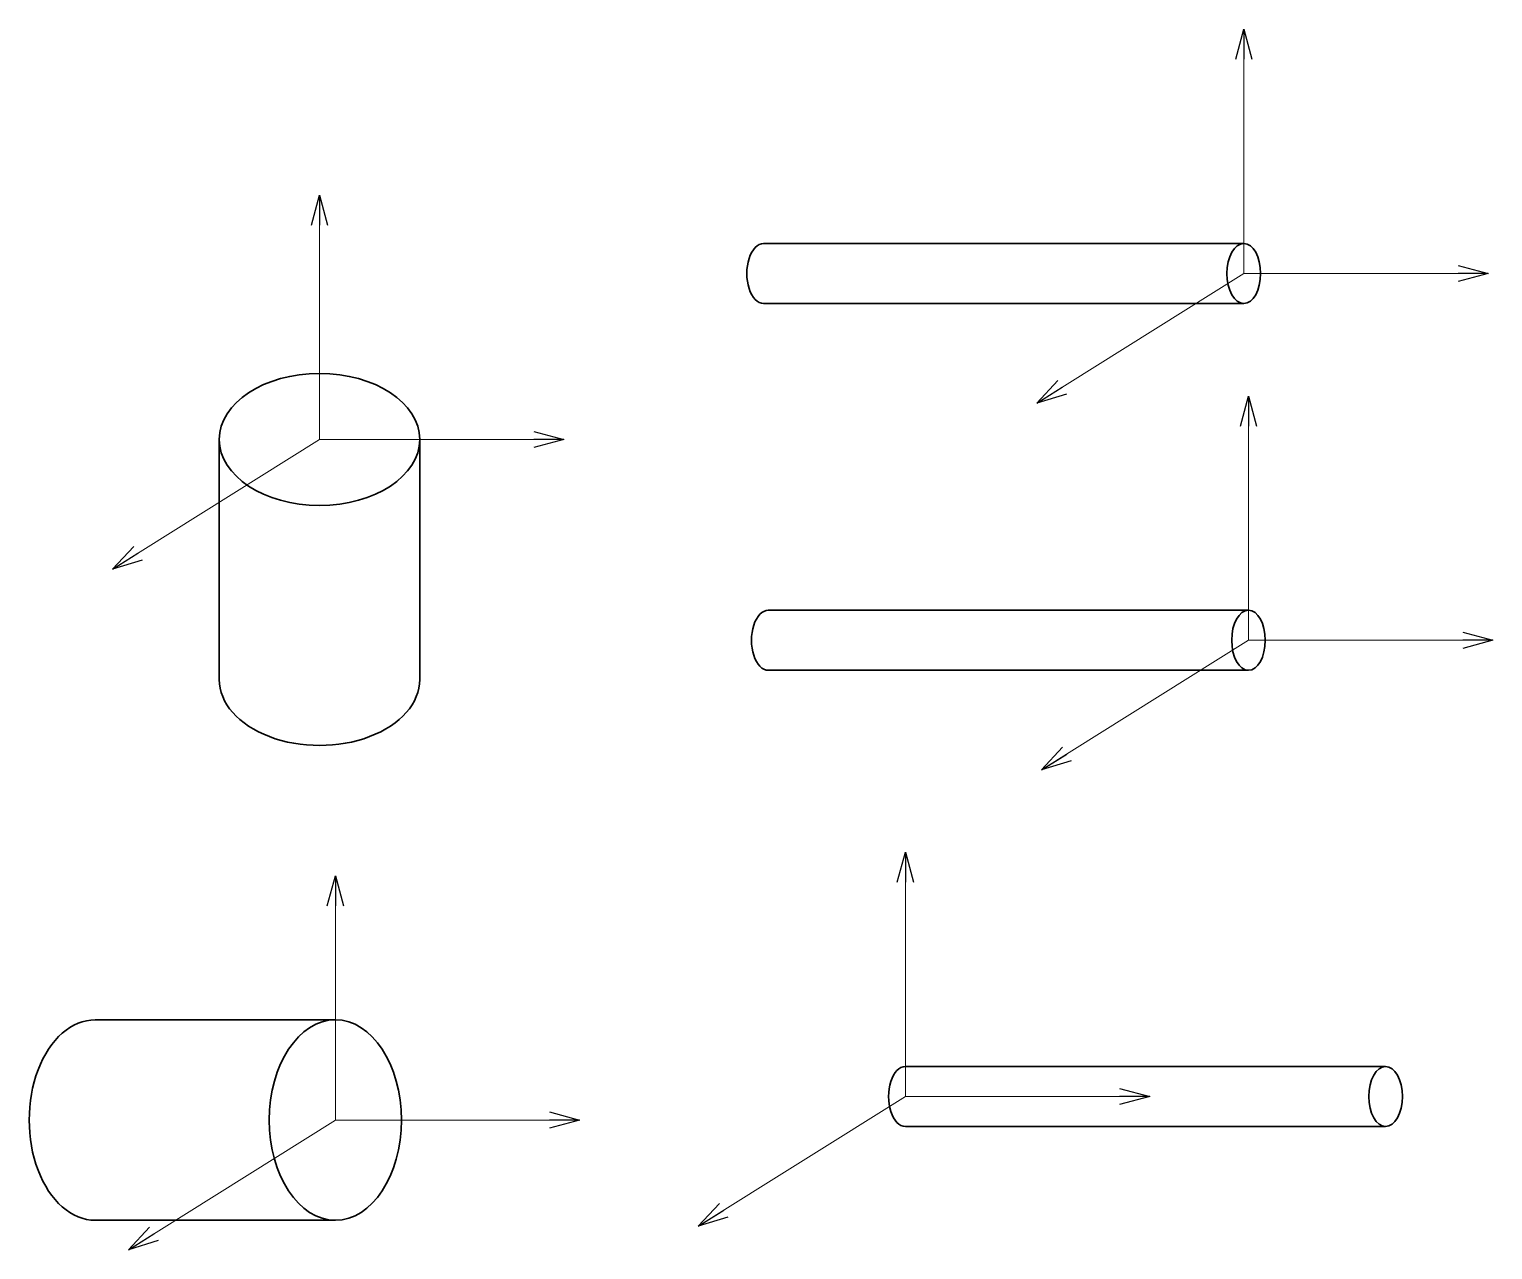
# Model space of a CAD drawing. Header units: millimetres. Extents: x 1048 to 2267, y 516 to 1533.
import ezdxf

# ---------------------------------------------------------------- set-up
doc = ezdxf.new("R2010")
doc.units = ezdxf.units.MM
doc.layers.add('NetDam', color=7, linetype='Continuous', lineweight=35)
doc.layers.add('Netmanh', color=5, linetype='Continuous', lineweight=13)
doc.styles.add('Note Text (ISO)', font='')
doc.styles.get('Note Text (ISO)').set_extended_font_data('TCVN 7284')
doc.dimstyles.new('Default (ISO)', dxfattribs={"dimtxt": 3.5, "dimasz": 2.5, "dimexe": 2, "dimexo": 0, "dimgap": 0.5, "dimtad": 0, "dimtih": 1, "dimtoh": 1, "dimtxsty": 'Note Text (ISO)', "dimblk": 'OPEN30', "dimblk1": 'OPEN30', "dimblk2": 'OPEN90', "dimcen": 2.5, "dimclrd": 256, "dimclre": 256, "dimclrt": 256, "dimazin": 0, "dimtfac": 1, "dimtofl": 0, "dimtmove": 0, "dimatfit": 3, "dimldrblk": 'OPEN30', "dimfxl": 1, "dimtolj": 1, "dimtzin": 0, "dimlwd": -1, "dimlwe": -1, "dimarcsym": 0})

# ---------------------------------------------------------------- blocks, each defined once
blk = doc.blocks.new('_Open30')
at = {"color": 0, "linetype": 'ByBlock', "lineweight": -2}
for p, q in [((-1, 0.268), (0, 0)), ((0, 0), (-1, -0.268)), ((0, 0), (-1, 0))]:
    blk.add_line(p, q, dxfattribs=at)
blk = doc.blocks.new('_Open90')
at = {"color": 0, "linetype": 'ByBlock', "lineweight": -2}
for p, q in [((-0.5, 0.5), (0, 0)), ((0, 0), (-1, 0)), ((0, 0), (-0.5, -0.5))]:
    blk.add_line(p, q, dxfattribs=at)

msp = doc.modelspace()

# ---------------------------------------------------------------- linework, layer by layer
at = {"layer": 'NetDam'}
for p, q in [((1659.3, 1354.4), (2059.3, 1354.4)), ((2059.3, 1304.4), (1659.3, 1304.4)), ((1205.9, 991.2), (1205.9, 1191.2)), ((1372.9, 1191.2), (1372.9, 991.2)), ((1663.2, 1048.8), (2063.2, 1048.8)), ((2063.2, 998.8), (1663.2, 998.8)), ((1102.6, 707.5), (1302.6, 707.5)), ((1777.4, 668.7), (2177.4, 668.7)), ((2177.4, 618.7), (1777.4, 618.7)), ((1302.6, 540.6), (1102.6, 540.6))]:
    msp.add_line(p, q, dxfattribs=at)
for centre, major_axis, ratio in [((1659.3, 1329.4), (0, 25), 0.56), ((1663.2, 1023.8), (0, 25), 0.56), ((1289.4, 991.2), (-83.5, 0), 0.658935), ((1102.6, 624.1), (0, 83.5), 0.658935), ((1777.4, 643.7), (0, 25), 0.56)]:
    msp.add_ellipse(centre, major_axis=major_axis, ratio=ratio, start_param=0, end_param=3.141593, dxfattribs=at)
for centre, major_axis, ratio in [((2059.3, 1329.4), (0, 25), 0.56), ((1289.4, 1191.2), (-83.5, 0), 0.658935), ((2063.2, 1023.8), (0, 25), 0.56), ((1302.6, 624.1), (0, 83.5), 0.658935), ((2177.4, 643.7), (0, 25), 0.56)]:
    msp.add_ellipse(centre, major_axis=major_axis, ratio=ratio, dxfattribs=at)

# ---------------------------------------------------------------- leaders
at = {"layer": 'Netmanh'}
for points in [[(2059.3, 1532.9), (2059.3, 1329.4)], [(1289.4, 1394.7), (1289.4, 1191.2)], [(1886.8, 1221.4), (2059.3, 1329.4)], [(2262.8, 1329.4), (2059.3, 1329.4)], [(2063.2, 1227.3), (2063.2, 1023.8)], [(1492.9, 1191.2), (1289.4, 1191.2)], [(1117, 1083.1), (1289.4, 1191.2)], [(2266.7, 1023.8), (2063.2, 1023.8)], [(1890.7, 915.8), (2063.2, 1023.8)], [(1777.4, 847.2), (1777.4, 643.7)], [(1302.6, 827.6), (1302.6, 624.1)], [(1980.9, 643.7), (1777.4, 643.7)], [(1604.9, 535.7), (1777.4, 643.7)], [(1130.2, 516), (1302.6, 624.1)], [(1506.1, 624.1), (1302.6, 624.1)]]:
    msp.add_leader(points, dimstyle='Default (ISO)', override={"dimasz": 25, "dimgap": 0.5, "dimtad": 0}, dxfattribs=at)

doc.saveas('drawing.dxf')
